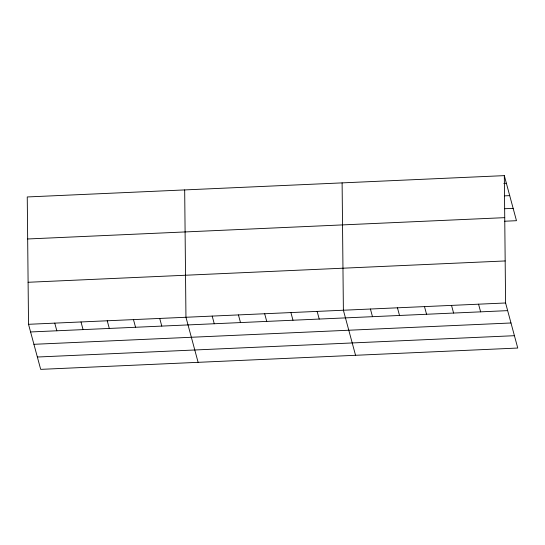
<?xml version="1.0" encoding="UTF-8"?>
<svg xmlns="http://www.w3.org/2000/svg" width="545" height="545" viewBox="0 0 545 545"><rect width="100%" height="100%" fill="white"/><g stroke="black" fill="none" stroke-linecap="round" stroke-linejoin="round"><path stroke-width="0.82" d="M504.316 175.633L27.25 196.956L28.524 324.302L40.684 369.367L517.75 348.044L505.59 302.979L504.316 175.633L516.476 220.698L504.65 221.229M503.846 183.406L506.38 183.29M504.643 195.859L509.711 195.635M504.697 208.735L513.145 208.353M27.672 238.976L504.738 217.653M28.102 282.276L505.167 260.953M28.524 324.302L505.59 302.979M30.588 331.959L507.654 310.636M33.919 344.304L510.985 322.981M37.353 357.023L514.419 335.7M478.558 304.185L480.622 311.842M451.519 305.391L453.59 313.055M424.487 306.603L426.558 314.261M397.455 307.809L399.519 315.466M370.423 309.015L372.487 316.679M355.551 355.299L343.384 310.228L342.11 182.882M317.149 311.399L319.213 319.057M290.907 312.571L292.978 320.235M264.672 313.743L266.737 321.407M238.431 314.915L240.502 322.579M212.196 316.093L214.26 323.75M198.114 362.336L185.954 317.265L184.68 189.919M159.719 318.437L161.783 326.094M133.477 319.608L135.548 327.266M107.242 320.78L109.307 328.444M81.001 321.952L83.065 329.616M54.766 323.13L56.83 330.788"/></g></svg>
